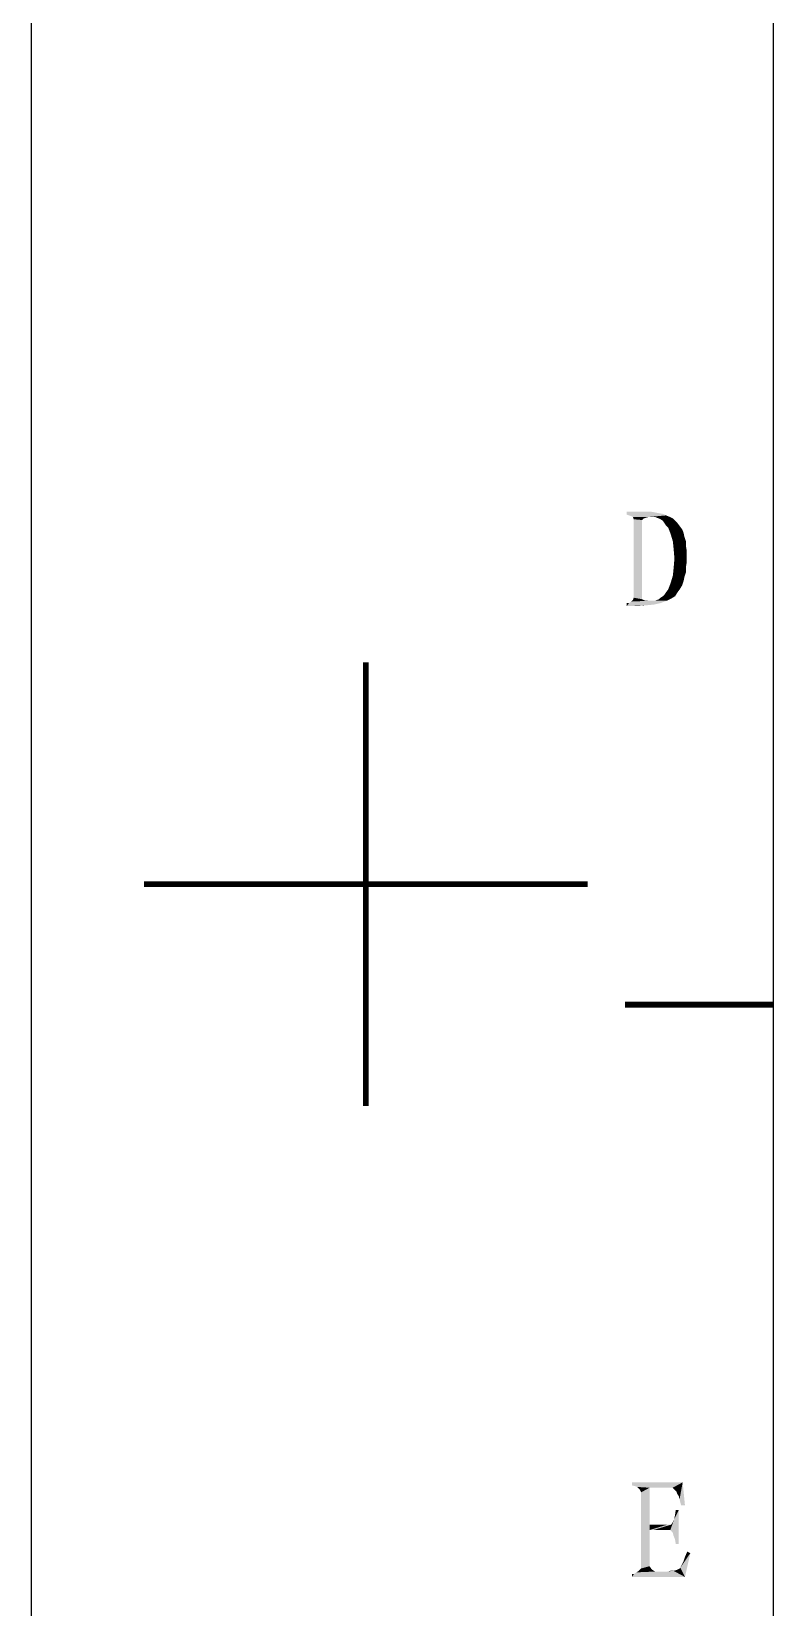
# Model space of a CAD drawing. Header units: millimetres. Extents: x 336 to 634, y 189 to 399.
# Drawn here: x 336.5 to 361.6, y 238.9 to 292 of the extents above; entities that cross this region are included whole.
import ezdxf

# ---------------------------------------------------------------- set-up
doc = ezdxf.new("R2010")
doc.units = ezdxf.units.MM

msp = doc.modelspace()

# ---------------------------------------------------------------- linework, layer by layer
at = {"color": 3, "linetype": 'Continuous'}
msp.add_line((336.54993, 189.17685), (336.54993, 399.17685), dxfattribs=at)
at = {"color": 7, "linetype": 'Continuous'}
msp.add_line((361.54993, 194.17685), (361.54993, 394.17685), dxfattribs=at)
at = {"color": 7, "linetype": 'Continuous', "const_width": 0.2}
for points in [[(347.81346, 270.71342), (347.81346, 255.75718)], [(340.33534, 263.2353), (355.29158, 263.2353)], [(361.54993, 259.17685), (356.54993, 259.17685)]]:
    msp.add_lwpolyline(points, dxfattribs=at)
at = {"color": 3, "linetype": 'Continuous'}
for points in [[(357.38245, 275.7951), (357.53801, 275.76917), (356.60467, 275.69139)], [(357.38245, 275.7951), (356.60467, 275.69139), (356.60467, 275.7951)], [(357.53801, 275.76917), (357.66764, 275.74324), (356.60467, 275.69139)], [(357.66764, 275.74324), (357.82319, 275.71732), (356.60467, 275.69139)], [(356.68245, 275.66547), (356.60467, 275.69139), (357.82319, 275.71732)], [(356.68245, 275.66547), (357.82319, 275.71732), (357.9269, 275.66547)], [(357.9269, 275.66547), (356.76023, 275.63954), (356.68245, 275.66547)], [(356.81208, 275.61361), (356.76023, 275.63954), (357.9269, 275.66547)], [(357.35652, 275.61361), (356.81208, 275.61361), (357.9269, 275.66547)], [(357.35652, 275.61361), (356.83801, 275.53584), (356.81208, 275.61361)], [(357.35652, 275.61361), (357.25282, 275.58769), (356.83801, 275.53584)], [(357.25282, 275.58769), (357.17504, 275.56176), (356.83801, 275.53584)], [(356.83801, 275.53584), (357.17504, 275.56176), (357.12319, 275.50991)], [(357.12319, 275.50991), (356.83801, 272.89139), (356.83801, 275.53584)], [(356.83801, 272.89139), (357.12319, 275.50991), (357.12319, 272.83954)], [(357.48615, 275.61361), (357.35652, 275.61361), (357.9269, 275.66547)], [(357.56393, 275.61361), (357.48615, 275.61361), (357.9269, 275.66547)], [(357.56393, 275.61361), (357.9269, 275.66547), (358.05652, 275.61361)], [(358.05652, 275.61361), (357.61578, 275.58769), (357.56393, 275.61361)], [(357.69356, 275.56176), (357.61578, 275.58769), (358.05652, 275.61361)], [(357.69356, 275.56176), (358.05652, 275.61361), (358.16023, 275.56176)], [(358.16023, 275.56176), (357.74541, 275.53584), (357.69356, 275.56176)], [(357.82319, 275.48399), (357.74541, 275.53584), (358.16023, 275.56176)], [(357.82319, 275.48399), (358.16023, 275.56176), (358.23801, 275.48399)], [(358.23801, 275.48399), (357.87504, 275.40621), (357.82319, 275.48399)], [(357.87504, 275.40621), (358.23801, 275.48399), (358.31578, 275.40621)], [(358.31578, 275.40621), (357.9269, 275.32843), (357.87504, 275.40621)], [(357.9269, 275.32843), (358.31578, 275.40621), (358.39356, 275.3025)], [(358.39356, 275.3025), (358.00467, 275.25065), (357.9269, 275.32843)], [(358.00467, 275.25065), (358.39356, 275.3025), (358.47134, 275.1988)], [(358.47134, 275.1988), (358.08245, 275.04324), (358.00467, 275.25065)], [(358.47134, 275.1988), (358.52319, 275.06917), (358.08245, 275.04324)], [(358.08245, 275.04324), (358.52319, 275.06917), (358.54912, 274.93954)], [(358.54912, 274.93954), (358.16023, 274.78398), (358.08245, 275.04324)], [(358.16023, 274.78398), (358.54912, 274.93954), (358.60097, 274.78398)], [(358.60097, 274.78398), (358.18615, 274.52473), (358.16023, 274.78398)], [(358.60097, 274.78398), (358.60097, 274.62843), (358.18615, 274.52473)], [(358.18615, 274.52473), (358.60097, 274.62843), (358.6269, 274.47287)], [(358.6269, 274.47287), (358.21208, 274.21361), (358.18615, 274.52473)], [(358.6269, 274.08399), (358.18615, 273.9025), (358.21208, 274.21361)], [(358.6269, 274.47287), (358.6269, 274.29139), (358.21208, 274.21361)], [(358.21208, 274.21361), (358.6269, 274.29139), (358.6269, 274.08399)], [(358.54912, 273.59139), (358.08245, 273.38399), (358.16023, 273.64324)], [(358.54912, 273.59139), (358.52319, 273.46176), (358.08245, 273.38399)], [(358.60097, 273.74695), (358.16023, 273.64324), (358.18615, 273.9025)], [(358.16023, 273.64324), (358.60097, 273.74695), (358.54912, 273.59139)], [(358.6269, 274.08399), (358.60097, 273.92843), (358.18615, 273.9025)], [(358.18615, 273.9025), (358.60097, 273.92843), (358.60097, 273.74695)], [(357.82319, 272.94325), (357.87504, 272.9951), (358.31578, 273.07287)], [(357.82319, 272.94325), (358.31578, 273.07287), (358.23801, 272.94325)], [(358.31578, 273.07287), (357.87504, 272.9951), (357.9269, 273.07287)], [(358.39356, 273.17658), (357.9269, 273.07287), (358.00467, 273.17658)], [(357.9269, 273.07287), (358.39356, 273.17658), (358.31578, 273.07287)], [(358.47134, 273.30621), (358.00467, 273.17658), (358.08245, 273.38399)], [(358.00467, 273.17658), (358.47134, 273.30621), (358.39356, 273.17658)], [(358.08245, 273.38399), (358.52319, 273.46176), (358.47134, 273.30621)], [(357.74541, 272.70991), (357.51208, 272.65806), (356.60467, 272.60621)], [(356.68245, 272.70991), (357.74541, 272.70991), (356.60467, 272.60621)], [(356.68245, 272.70991), (356.60467, 272.60621), (356.60467, 272.70991)], [(357.51208, 272.65806), (357.2269, 272.63213), (356.60467, 272.60621)], [(356.60467, 272.60621), (357.2269, 272.63213), (356.94171, 272.60621)], [(356.68245, 272.70991), (356.76023, 272.76176), (357.95282, 272.78769)], [(356.68245, 272.70991), (357.95282, 272.78769), (357.74541, 272.70991)], [(357.17504, 272.81361), (357.25282, 272.78769), (356.76023, 272.76176)], [(357.17504, 272.81361), (356.76023, 272.76176), (356.81208, 272.81361)], [(357.56393, 272.78769), (357.95282, 272.78769), (356.76023, 272.76176)], [(357.48615, 272.78769), (357.56393, 272.78769), (356.76023, 272.76176)], [(357.35652, 272.78769), (357.48615, 272.78769), (356.76023, 272.76176)], [(357.25282, 272.78769), (357.35652, 272.78769), (356.76023, 272.76176)], [(357.12319, 272.83954), (356.81208, 272.81361), (356.83801, 272.89139)], [(356.81208, 272.81361), (357.12319, 272.83954), (357.17504, 272.81361)], [(357.56393, 272.78769), (357.61578, 272.81361), (358.10838, 272.86547)], [(357.56393, 272.78769), (358.10838, 272.86547), (357.95282, 272.78769)], [(357.61578, 272.81361), (357.69356, 272.83954), (358.10838, 272.86547)], [(358.10838, 272.86547), (357.69356, 272.83954), (357.74541, 272.89139)], [(358.23801, 272.94325), (357.74541, 272.89139), (357.82319, 272.94325)], [(357.74541, 272.89139), (358.23801, 272.94325), (358.10838, 272.86547)], [(358.48912, 243.07404), (356.77801, 242.97033), (356.77801, 243.07404)], [(356.88171, 242.94441), (356.77801, 242.97033), (358.48912, 243.07404)], [(356.95949, 242.91848), (356.88171, 242.94441), (358.48912, 243.07404)], [(357.37431, 242.89256), (356.95949, 242.91848), (358.48912, 243.07404)], [(357.37431, 242.89256), (357.03727, 242.8407), (356.95949, 242.91848)], [(357.08912, 242.737), (357.03727, 242.8407), (357.37431, 242.89256)], [(357.08912, 242.737), (357.37431, 242.89256), (357.37431, 241.64811)], [(358.15208, 242.89256), (357.37431, 242.89256), (358.48912, 243.07404)], [(358.20394, 242.8407), (358.15208, 242.89256), (358.48912, 243.07404)], [(358.22986, 242.81478), (358.20394, 242.8407), (358.48912, 243.07404)], [(358.28171, 242.76293), (358.22986, 242.81478), (358.48912, 243.07404)], [(358.30764, 242.68515), (358.28171, 242.76293), (358.48912, 243.07404)], [(358.35949, 242.60737), (358.30764, 242.68515), (358.48912, 243.07404)], [(358.38542, 242.50367), (358.35949, 242.60737), (358.48912, 243.07404)], [(358.41134, 242.39996), (358.38542, 242.50367), (358.48912, 243.07404)], [(358.43727, 242.29626), (358.41134, 242.39996), (358.48912, 243.07404)], [(358.43727, 242.29626), (358.48912, 243.07404), (358.5669, 242.29626)], [(357.37431, 241.64811), (357.08912, 240.17034), (357.08912, 242.737)], [(358.07431, 241.46663), (358.20394, 241.82959), (358.35949, 242.14071)], [(358.15208, 241.38885), (358.07431, 241.46663), (358.35949, 242.14071)], [(358.07431, 241.46663), (358.15208, 241.72589), (358.20394, 241.82959)], [(358.07431, 241.46663), (358.10023, 241.64811), (358.15208, 241.72589)], [(358.17801, 241.28515), (358.15208, 241.38885), (358.35949, 242.14071)], [(358.22986, 241.15552), (358.17801, 241.28515), (358.35949, 242.14071)], [(358.20394, 241.82959), (358.22986, 241.95922), (358.35949, 242.14071)], [(358.35949, 242.14071), (358.22986, 241.95922), (358.25579, 242.14071)], [(358.25579, 240.99996), (358.22986, 241.15552), (358.35949, 242.14071)], [(358.25579, 240.99996), (358.35949, 242.14071), (358.35949, 240.99996)], [(357.37431, 241.64811), (357.37431, 241.46663), (357.08912, 240.17034)], [(357.37431, 241.46663), (357.37431, 240.24811), (357.08912, 240.17034)], [(357.50394, 241.46663), (357.37431, 241.46663), (358.10023, 241.64811)], [(357.9706, 241.64811), (358.10023, 241.64811), (357.37431, 241.46663)], [(357.78912, 241.64811), (357.9706, 241.64811), (357.37431, 241.46663)], [(357.60764, 241.64811), (357.78912, 241.64811), (357.37431, 241.46663)], [(357.37431, 241.64811), (357.60764, 241.64811), (357.37431, 241.46663)], [(357.68542, 241.46663), (357.50394, 241.46663), (358.10023, 241.64811)], [(357.8669, 241.46663), (357.68542, 241.46663), (358.10023, 241.64811)], [(358.07431, 241.46663), (357.8669, 241.46663), (358.10023, 241.64811)], [(358.41134, 240.19626), (358.4632, 240.29996), (358.74838, 240.68885)], [(358.41134, 240.19626), (358.74838, 240.68885), (358.5669, 239.88515)], [(358.4632, 240.29996), (358.51505, 240.40367), (358.74838, 240.68885)], [(358.51505, 240.40367), (358.5669, 240.55922), (358.74838, 240.68885)], [(358.74838, 240.68885), (358.5669, 240.55922), (358.64468, 240.7407)], [(357.42616, 240.17034), (357.47801, 240.11848), (357.01134, 240.09256)], [(357.42616, 240.17034), (357.01134, 240.09256), (357.08912, 240.17034)], [(357.01134, 240.09256), (357.47801, 240.11848), (357.55579, 240.06663)], [(357.08912, 240.17034), (357.37431, 240.24811), (357.42616, 240.17034)], [(358.5669, 239.88515), (358.17801, 240.09256), (358.28171, 240.11848)], [(358.5669, 239.88515), (358.28171, 240.11848), (358.33357, 240.14441)], [(358.5669, 239.88515), (358.33357, 240.14441), (358.38542, 240.17034)], [(358.5669, 239.88515), (358.38542, 240.17034), (358.41134, 240.19626)], [(356.77801, 239.88515), (357.9706, 240.06663), (358.17801, 240.09256)], [(358.5669, 239.88515), (356.77801, 239.88515), (358.17801, 240.09256)], [(356.77801, 239.88515), (356.85579, 239.98885), (357.9706, 240.06663)], [(356.85579, 239.98885), (356.77801, 239.88515), (356.77801, 239.98885)], [(356.85579, 239.98885), (356.93357, 240.0407), (357.9706, 240.06663)], [(357.55579, 240.06663), (356.93357, 240.0407), (357.01134, 240.09256)], [(357.81505, 240.06663), (357.9706, 240.06663), (356.93357, 240.0407)], [(357.65949, 240.06663), (357.81505, 240.06663), (356.93357, 240.0407)], [(357.55579, 240.06663), (357.65949, 240.06663), (356.93357, 240.0407)], [(358.17801, 240.09256), (357.9706, 240.06663), (358.07431, 240.09256)]]:
    msp.add_solid(points, dxfattribs=at)

doc.saveas('drawing.dxf')
